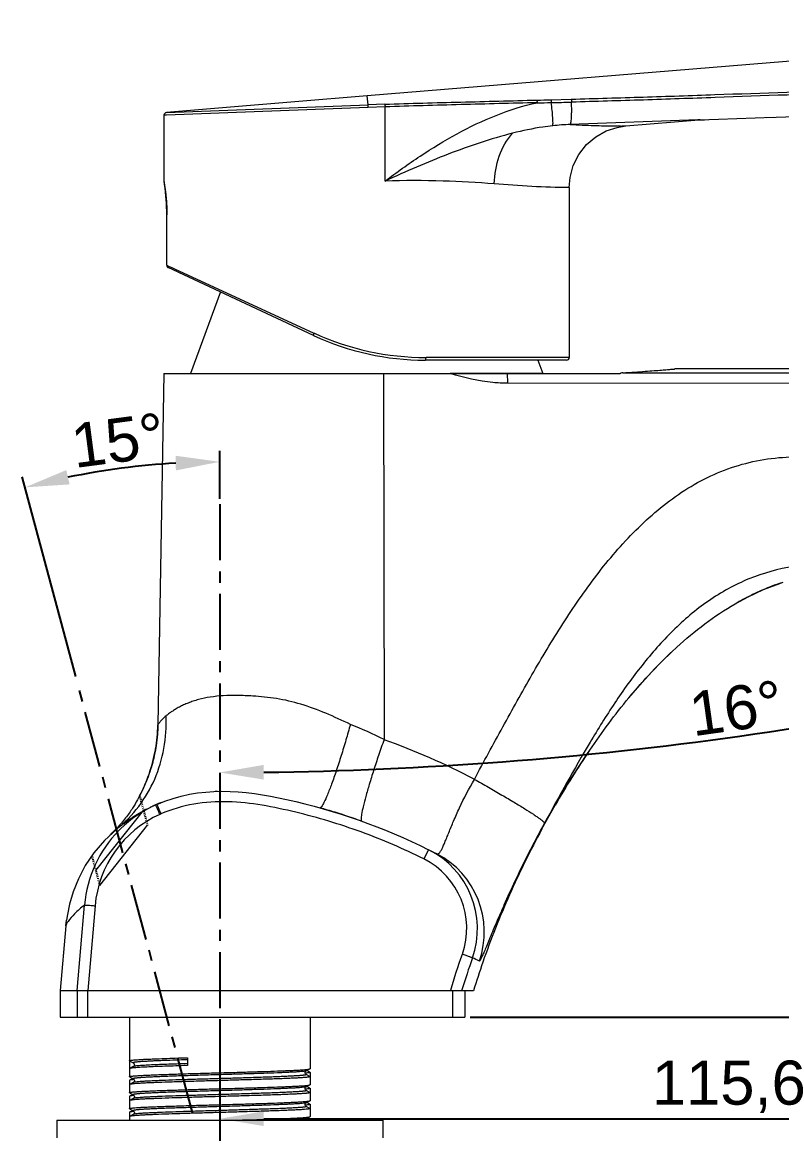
# Model space of a CAD drawing. Header units: millimetres. Extents: x 1931 to 2525, y -1753 to -1333.
# Drawn here: x 2047.2 to 2133.4, y -1669 to -1542.9 of the extents above; entities that cross this region are included whole.
import ezdxf

# ---------------------------------------------------------------- set-up
doc = ezdxf.new("R2010")
doc.units = ezdxf.units.MM
doc.header["$LTSCALE"] = 0.1
doc.linetypes.add('CENTERX2', pattern=[101.6, 63.5, -12.7, 12.7, -12.7])
doc.linetypes.add('HIDDEN', pattern=[0.2, 0.1, -0.1])
doc.layers.get('0').update_dxf_attribs({"lineweight": 13})
doc.layers.add('CENTER', color=1, linetype='CENTERX2')
doc.layers.add('DEFAULT_2', color=8, linetype='HIDDEN')
doc.layers.add('DIM', color=3, linetype='Continuous', lineweight=9)
doc.styles.get("Standard").update_dxf_attribs({"font": 'arial.ttf'})
doc.dimstyles.new('ISO-25', dxfattribs={"dimtxt": 2.5, "dimasz": 2.5, "dimexe": 1.25, "dimexo": 0.625, "dimtad": 1, "dimdec": 1, "dimtxsty": 'Standard', "dimcen": 2.5, "dimadec": 0, "dimazin": 0, "dimtfac": 1, "dimtdec": 1, "dimtmove": 0, "dimatfit": 3, "dimfxl": 0, "dimarcsym": 0})

# ---------------------------------------------------------------- blocks, each defined once
blk = doc.blocks.new('*D7')
at = {"layer": 'Defpoints', "color": 0}
for p in [(2062.17, -1593.12), (2069.61, -1597.62), (2053.42, -1617.75), (2066.51, -1666.6), (2069.61, -1701.68)]:
    blk.add_point(p, dxfattribs=at)
at = {"layer": 'DIM', "color": 3, "linetype": 'ByBlock', "lineweight": -2}
for p, q in [((2069.61, -1597), (2069.61, -1591.55)), ((2053.26, -1617.14), (2047.19, -1594.5))]:
    blk.add_line(p, q, dxfattribs=at)
blk.add_arc((2069.61, -1678.17), 85.37, 93.3562, 101.6438, dxfattribs=at)
at = {"layer": 'DIM', "color": 3}
for points in [[(2064.59, -1592.11), (2064.63, -1593.78), (2069.61, -1592.8)], [(2052.57, -1595.36), (2052.19, -1593.74), (2047.51, -1595.7)]]:
    blk.add_solid(points, dxfattribs=at)
at = {"layer": 'DIM', "color": 3, "insert": (2058.05, -1590.38), "char_height": 5, "attachment_point": 5, "rotation": 7.5}
blk.add_mtext('15°', dxfattribs=at)
blk = doc.blocks.new('*D8')
at = {"layer": 'Defpoints', "color": 0}
for p in [(2180.95, -1592.06), (2069.61, -1597.62), (2109.04, -1626.21), (2199.22, -1655.79), (2069.61, -1701.68)]:
    blk.add_point(p, dxfattribs=at)
at = {"layer": 'DIM', "color": 3, "linetype": 'ByBlock', "lineweight": -2}
blk.add_arc((2069.61, -1203.76), 424.28, 270.6752, 285.3248, dxfattribs=at)
at = {"layer": 'DIM', "color": 3}
for points in [[(2181.52, -1612.16), (2181.97, -1613.76), (2186.56, -1611.61)], [(2074.61, -1628.85), (2074.6, -1627.18), (2069.61, -1628.04)]]:
    blk.add_solid(points, dxfattribs=at)
at = {"layer": 'DIM', "color": 3, "insert": (2128.21, -1620.77), "char_height": 5, "attachment_point": 5, "rotation": 8}
blk.add_mtext('16°', dxfattribs=at)
blk = doc.blocks.new('*D9')
at = {"layer": 'Defpoints', "color": 0}
for p in [(2185.18, -1606.82), (2069.61, -1655.79), (2185.18, -1667.32)]:
    blk.add_point(p, dxfattribs=at)
at = {"layer": 'DIM', "color": 3, "linetype": 'ByBlock', "lineweight": -2}
for p, q in [((2185.18, -1607.44), (2185.18, -1668.57)), ((2069.61, -1656.41), (2069.61, -1668.57)), ((2074.61, -1667.32), (2180.18, -1667.32))]:
    blk.add_line(p, q, dxfattribs=at)
at = {"layer": 'DIM', "color": 3}
for points in [[(2074.61, -1666.48), (2074.61, -1668.15), (2069.61, -1667.32)], [(2180.18, -1666.48), (2180.18, -1668.15), (2185.18, -1667.32)]]:
    blk.add_solid(points, dxfattribs=at)
at = {"layer": 'DIM', "color": 3, "insert": (2127.39, -1663.69), "char_height": 5, "attachment_point": 5}
blk.add_mtext('115,6', dxfattribs=at)
blk = doc.blocks.new('*D10')
at = {"layer": 'Defpoints', "color": 0}
for p in [(2069.61, -1655.79), (2199.22, -1655.79), (2199.22, -1685.82)]:
    blk.add_point(p, dxfattribs=at)
at = {"layer": 'DIM', "color": 3, "linetype": 'ByBlock', "lineweight": -2}
for p, q in [((2069.61, -1656.41), (2069.61, -1687.07)), ((2199.22, -1656.41), (2199.22, -1687.07)), ((2074.61, -1685.82), (2194.22, -1685.82))]:
    blk.add_line(p, q, dxfattribs=at)
at = {"layer": 'DIM', "color": 3}
for points in [[(2074.61, -1684.99), (2074.61, -1686.65), (2069.61, -1685.82)], [(2194.22, -1684.99), (2194.22, -1686.65), (2199.22, -1685.82)]]:
    blk.add_solid(points, dxfattribs=at)
at = {"layer": 'DIM', "color": 3, "insert": (2134.42, -1682.19), "char_height": 5, "attachment_point": 5}
blk.add_mtext('129,6', dxfattribs=at)
blk = doc.blocks.new('*D11')
at = {"layer": 'Defpoints', "color": 0}
for p in [(2185.18, -1606.82), (2218.22, -1606.82), (2097.42, -1655.79)]:
    blk.add_point(p, dxfattribs=at)
at = {"layer": 'DIM', "color": 3, "linetype": 'ByBlock', "lineweight": -2}
for p, q in [((2185.81, -1606.82), (2219.47, -1606.82)), ((2218.22, -1650.79), (2218.22, -1611.82)), ((2098.05, -1655.79), (2219.47, -1655.79))]:
    blk.add_line(p, q, dxfattribs=at)
at = {"layer": 'DIM', "color": 3}
for points in [[(2217.39, -1611.82), (2219.06, -1611.82), (2218.22, -1606.82)], [(2217.39, -1650.79), (2219.06, -1650.79), (2218.22, -1655.79)]]:
    blk.add_solid(points, dxfattribs=at)
at = {"layer": 'DIM', "color": 3, "insert": (2215.05, -1631.3), "char_height": 5, "attachment_point": 5, "rotation": 90}
blk.add_mtext('49', dxfattribs=at)

msp = doc.modelspace()

# ---------------------------------------------------------------- linework, layer by layer
at = {"color": 7, "linetype": 'Continuous'}
for p, q in [((2187.95, -1542.94), (2086.33, -1551.3)), ((2086.44, -1552.31), (2086.33, -1551.3)), ((2107.19, -1551.72), (2109.51, -1551.66)), ((2063.55, -1553.18), (2086.44, -1552.31)), ((2086.45, -1552.61), (2063.56, -1553.46)), ((2088.34, -1552.24), (2086.44, -1552.31)), ((2086.45, -1552.61), (2086.44, -1552.31)), ((2088.38, -1552.54), (2086.45, -1552.61)), ((2088.38, -1560.96), (2088.38, -1552.54)), ((2063.56, -1553.46), (2063.28, -1553.47)), ((2063.28, -1553.47), (2063.28, -1560.97)), ((2123.89, -1554.02), (2109.4, -1554.54)), ((2115.7, -1554.7), (2123.99, -1554.02)), ((2124.14, -1554.01), (2123.89, -1554.02)), ((2123.97, -1554.02), (2124.08, -1554.01)), ((2124.06, -1554.02), (2124.23, -1554.01)), ((2124.14, -1554.01), (2132.47, -1553.72)), ((2124.23, -1554.01), (2124.62, -1553.99)), ((2124.62, -1553.99), (2125.08, -1553.98)), ((2063.28, -1560.97), (2063.28, -1561.02)), ((2063.28, -1560.97), (2063.29, -1561.06)), ((2063.28, -1561.02), (2063.3, -1561.12)), ((2063.3, -1561.12), (2063.35, -1561.41)), ((2063.35, -1561.41), (2063.41, -1561.89)), ((2109.28, -1561.68), (2109.28, -1580.97)), ((2063.48, -1562.52), (2063.5, -1562.71)), ((2063.6, -1570.5), (2063.6, -1564.77)), ((2063.6, -1570.5), (2063.6, -1564.77)), ((2063.6, -1564.77), (2063.6, -1564.77)), ((2063.6, -1570.5), (2063.6, -1570.5)), ((2063.6, -1570.5), (2063.79, -1570.59)), ((2080.25, -1578.46), (2063.77, -1570.77)), ((2063.79, -1570.59), (2064.24, -1570.8)), ((2064.24, -1570.8), (2064.47, -1570.9)), ((2064.47, -1570.9), (2080.3, -1578.19)), ((2069.69, -1573.53), (2066.28, -1582.77)), ((2080.3, -1578.19), (2080.35, -1578.21)), ((2109.28, -1580.97), (2093.02, -1580.97)), ((2108.98, -1581.27), (2092.93, -1581.27)), ((2105.72, -1581.27), (2106.28, -1582.77)), ((2063.28, -1582.79), (2062.58, -1622.65)), ((2063.28, -1582.79), (2115.07, -1582.79)), ((2070.78, -1582.77), (2070.78, -1582.79)), ((2088.2, -1582.79), (2088.26, -1624.32)), ((2106.28, -1582.77), (2095.77, -1582.77)), ((2101.78, -1582.77), (2101.78, -1582.79)), ((2115.35, -1582.7), (2134.67, -1582.7)), ((2134.73, -1583.91), (2102.26, -1583.89)), ((2129.59, -1608.11), (2131.34, -1607.29)), ((2131.34, -1607.29), (2133.19, -1606.59)), ((2133.19, -1606.59), (2133.54, -1606.47)), ((2128.11, -1608.91), (2129.59, -1608.11)), ((2128.11, -1608.91), (2128.3, -1608.8)), ((2120.94, -1614.34), (2121.48, -1613.84)), ((2121.38, -1613.93), (2121.48, -1613.84)), ((2119.75, -1615.49), (2120.94, -1614.34)), ((2118.63, -1616.65), (2119.75, -1615.49)), ((2117.55, -1617.83), (2118.63, -1616.65)), ((2116.53, -1619.01), (2117.55, -1617.83)), ((2116.05, -1619.57), (2116.53, -1619.01)), ((2116.05, -1619.57), (2116.08, -1619.54)), ((2062.58, -1622.65), (2062.57, -1623.03)), ((2062.54, -1623.68), (2062.47, -1624.38)), ((2062.57, -1623), (2062.53, -1623.71)), ((2062.39, -1625), (2062.27, -1625.67)), ((2062.47, -1624.34), (2062.38, -1625.03)), ((2062.15, -1626.26), (2061.99, -1626.91)), ((2062.28, -1625.64), (2062.14, -1626.3)), ((2111.27, -1626), (2111.6, -1625.51)), ((2061.83, -1627.47), (2061.63, -1628.08)), ((2062, -1626.87), (2061.82, -1627.51)), ((2061.45, -1628.6), (2061.22, -1629.19)), ((2061.65, -1628.04), (2061.43, -1628.65)), ((2061.62, -1628.14), (2061.63, -1628.11)), ((2060.76, -1630.18), (2060.51, -1630.69)), ((2061, -1629.67), (2060.75, -1630.21)), ((2061.23, -1629.15), (2060.99, -1629.72)), ((2060.51, -1630.69), (2060.51, -1630.69)), ((2061.76, -1631.99), (2061.74, -1632)), ((2062.32, -1631.72), (2062.31, -1631.73)), ((2062.31, -1631.73), (2062.32, -1631.72)), ((2062.54, -1632.18), (2062.33, -1631.73)), ((2062.46, -1631.67), (2062.5, -1631.75)), ((2062.5, -1631.75), (2062.94, -1632.74)), ((2082.81, -1632.59), (2082.71, -1632.56)), ((2106.17, -1634.45), (2107.68, -1631.76)), ((2055.33, -1637.15), (2054.35, -1638.61)), ((2093.31, -1636.8), (2092.78, -1637.85)), ((2054.35, -1638.61), (2053.57, -1640.09)), ((2053.57, -1640.09), (2052.97, -1641.57)), ((2052.97, -1641.57), (2052.56, -1642.99)), ((2052.32, -1644.15), (2052.22, -1644.81)), ((2052.56, -1642.98), (2052.32, -1644.15)), ((2053.43, -1652.79), (2054.27, -1643.08)), ((2055.46, -1643.16), (2054.63, -1652.79)), ((2052.15, -1645.43), (2051.51, -1652.79)), ((2052.15, -1645.43), (2052.22, -1644.81)), ((2052.22, -1644.81), (2052.22, -1644.81)), ((2051.51, -1652.79), (2051.51, -1655.79)), ((2051.51, -1652.79), (2098.42, -1652.79)), ((2053.43, -1652.79), (2053.43, -1655.79)), ((2054.63, -1655.79), (2054.63, -1652.79)), ((2095.8, -1652.79), (2095.82, -1652.72)), ((2096.03, -1652.79), (2096.03, -1655.79)), ((2097.09, -1652.69), (2097.06, -1652.79)), ((2097.42, -1652.79), (2097.42, -1655.79)), ((2051.51, -1655.79), (2097.42, -1655.79)), ((2059.36, -1655.79), (2059.36, -1662.56)), ((2079.86, -1655.79), (2079.86, -1661.65)), ((2065.95, -1660.4), (2065.95, -1661.29)), ((2059.37, -1660.76), (2059.36, -1660.75)), ((2059.37, -1661.62), (2059.36, -1661.64)), ((2059.37, -1660.76), (2059.8, -1660.99)), ((2059.8, -1661.4), (2059.37, -1661.62)), ((2079.41, -1661.89), (2079.84, -1661.67)), ((2079.84, -1662.05), (2079.48, -1661.86)), ((2079.84, -1661.67), (2079.86, -1661.65)), ((2059.37, -1662.57), (2059.36, -1662.56)), ((2059.37, -1662.95), (2059.36, -1662.97)), ((2059.36, -1662.97), (2059.36, -1664.37)), ((2059.37, -1662.57), (2059.8, -1662.8)), ((2059.74, -1662.76), (2059.37, -1662.95)), ((2079.84, -1662.53), (2079.41, -1662.3)), ((2079.84, -1662.05), (2079.86, -1662.06)), ((2079.84, -1662.53), (2079.86, -1662.54)), ((2079.86, -1662.06), (2079.86, -1663.46)), ((2059.37, -1663.43), (2059.36, -1663.45)), ((2059.37, -1664.38), (2059.36, -1664.37)), ((2059.8, -1663.21), (2059.37, -1663.43)), ((2059.37, -1664.38), (2059.8, -1664.61)), ((2079.41, -1663.7), (2079.84, -1663.48)), ((2079.84, -1664.34), (2079.41, -1664.11)), ((2079.84, -1663.86), (2079.48, -1663.67)), ((2079.84, -1663.48), (2079.86, -1663.46)), ((2079.84, -1663.86), (2079.86, -1663.87)), ((2079.84, -1664.34), (2079.86, -1664.35)), ((2079.86, -1663.87), (2079.86, -1665.27)), ((2059.37, -1664.76), (2059.36, -1664.78)), ((2059.36, -1664.78), (2059.36, -1666.18)), ((2059.37, -1665.24), (2059.36, -1665.26)), ((2059.74, -1664.57), (2059.37, -1664.76)), ((2059.8, -1665.02), (2059.37, -1665.24)), ((2079.41, -1665.51), (2079.84, -1665.29)), ((2079.84, -1665.67), (2079.48, -1665.48)), ((2079.84, -1665.29), (2079.86, -1665.27)), ((2059.37, -1666.19), (2059.36, -1666.18)), ((2059.37, -1666.57), (2059.36, -1666.59)), ((2059.36, -1666.59), (2059.36, -1667.48)), ((2059.37, -1666.19), (2059.8, -1666.42)), ((2059.74, -1666.38), (2059.37, -1666.57)), ((2059.8, -1666.83), (2059.37, -1667.05)), ((2079.84, -1666.15), (2079.41, -1665.92)), ((2079.84, -1665.67), (2079.86, -1665.68)), ((2079.84, -1666.15), (2079.86, -1666.16)), ((2079.86, -1665.68), (2079.86, -1667.08)), ((2051.11, -1667.48), (2051.11, -1669.48)), ((2051.11, -1667.48), (2088.11, -1667.48)), ((2059.37, -1667.05), (2059.36, -1667.07)), ((2079.41, -1667.32), (2079.84, -1667.1)), ((2079.84, -1667.48), (2079.48, -1667.29)), ((2079.84, -1667.1), (2079.86, -1667.08)), ((2088.11, -1667.48), (2088.11, -1669.48))]:
    msp.add_line(p, q, dxfattribs=at)
for points in [[(2086.33, -1551.3), (2078.12, -1551.97), (2070.37, -1552.6), (2063.55, -1553.18)], [(2131.65, -1553.74), (2152.47, -1553.01), (2174.56, -1552.24)], [(2109.28, -1561.68), (2109.37, -1560.54), (2109.73, -1559.2), (2110.37, -1557.94), (2111.24, -1556.82), (2112.3, -1555.92), (2113.48, -1555.26), (2114.7, -1554.86), (2115.7, -1554.7)], [(2063.41, -1561.89), (2063.48, -1562.52), (2063.55, -1563.28), (2063.59, -1564.12), (2063.6, -1564.77)], [(2177.94, -1583.02), (2159.05, -1582.47), (2137.97, -1582.27), (2121.28, -1582.27)], [(2107.68, -1631.76), (2107.95, -1631.28), (2108.55, -1630.29), (2109.17, -1629.26), (2109.84, -1628.2), (2110.54, -1627.11), (2111.27, -1626)], [(2057.93, -1634.47), (2056.54, -1635.74), (2055.33, -1637.15)], [(2059.8, -1660.99), (2059.82, -1660.99), (2059.86, -1661.03), (2059.91, -1661.12), (2059.92, -1661.23), (2059.88, -1661.33), (2059.83, -1661.38), (2059.8, -1661.4)], [(2059.8, -1662.8), (2059.81, -1662.8), (2059.86, -1662.84), (2059.9, -1662.91), (2059.92, -1663.02), (2059.89, -1663.12), (2059.84, -1663.18), (2059.8, -1663.21)], [(2079.41, -1662.3), (2079.38, -1662.28), (2079.33, -1662.22), (2079.29, -1662.13), (2079.31, -1662.02), (2079.36, -1661.93), (2079.4, -1661.9), (2079.41, -1661.89)], [(2079.41, -1664.11), (2079.38, -1664.09), (2079.33, -1664.03), (2079.29, -1663.93), (2079.31, -1663.82), (2079.36, -1663.74), (2079.4, -1663.71), (2079.41, -1663.7)], [(2059.8, -1664.61), (2059.82, -1664.61), (2059.86, -1664.65), (2059.91, -1664.73), (2059.92, -1664.84), (2059.88, -1664.94), (2059.84, -1665), (2059.8, -1665.02)], [(2079.41, -1665.92), (2079.38, -1665.9), (2079.33, -1665.85), (2079.29, -1665.75), (2079.31, -1665.64), (2079.36, -1665.56), (2079.4, -1665.52), (2079.41, -1665.51)], [(2059.8, -1666.42), (2059.82, -1666.42), (2059.86, -1666.46), (2059.91, -1666.55), (2059.92, -1666.66), (2059.88, -1666.76), (2059.83, -1666.81), (2059.8, -1666.83)], [(2079.3, -1667.48), (2079.31, -1667.44), (2079.36, -1667.36), (2079.4, -1667.33), (2079.41, -1667.32)]]:
    msp.add_lwpolyline(points, dxfattribs=at)
for centre, radius, start, end in [((2090.02, -951.42), 600.55, 271.48644, 271.63885), ((2104.6, -1380.97), 171.1, 270.3429, 270.8789), ((2104.08, -1343.34), 208.73, 270.8643, 271.5007), ((2040.36, -1564.86), 23.25, 8.6979, 9.4021), ((2040.86, -1564.8), 22.74, 0.0766, 8.7304), ((2063.9, -1570.5), 0.3, 179.4081, 245), ((2092.93, -1551.27), 30, 245, 270), ((2093.01, -1550.54), 30.43, 245.4058, 270.0109), ((2108.98, -1580.97), 0.3, 270, 0), ((2142.39, -1633.35), 28.3, 113.5633, 115.7918), ((2142.07, -1632.61), 27.5, 111.4777, 113.5607), ((2141.81, -1631.96), 26.8, 108.9521, 111.4782), ((2141.71, -1631.68), 26.49, 108.2846, 108.9472), ((2143.31, -1635.17), 30.34, 117.2457, 119.6402), ((2142.78, -1634.16), 29.2, 115.7883, 117.2379), ((2044.76, -1622.34), 17.83, 350.167, 358.9927), ((2067.71, -1664.61), 45.23, 62.9865, 68.2961), ((2061.33, -1699.61), 79.96, 62.2976, 70.3234), ((2044.76, -1622.34), 17.82, 341.1039, 349.9323), ((2044.84, -1622.35), 17.75, 349.9411, 350.1617), ((2194.14, -1681.71), 99.86, 145.7558, 149.9824), ((2044.77, -1622.34), 17.82, 332.0526, 340.9982), ((2069.87, -1651.55), 21.37, 91.3965, 92.0523), ((2069.49, -1647.74), 17.55, 111.8167, 113.228), ((2067.96, -1644.24), 12.55, 114.2001, 175.0467), ((2067.96, -1644.26), 13.74, 114.2036, 134.4547), ((2070.46, -1649.56), 19.61, 120.6362, 123.2459), ((2070.14, -1649.03), 18.99, 119.4017, 120.6282), ((2069.87, -1648.56), 18.45, 116.4302, 119.4095), ((2069.71, -1648.23), 18.08, 115.9525, 116.4214), ((2069.69, -1648.2), 18.05, 115.9573, 116.0798), ((2069.62, -1648.05), 17.88, 114.1418, 115.9599), ((2069.63, -1648.07), 17.9, 114.4544, 115.9541), ((2069.57, -1647.94), 17.76, 114.0768, 114.4528), ((2069.55, -1647.88), 17.7, 113.6071, 114.0767), ((2069.55, -1647.89), 17.71, 113.7507, 114.0766), ((2068.62, -1645.76), 15.39, 113.6273, 114.1603), ((2069.54, -1647.87), 17.68, 113.607, 113.7507), ((2069.52, -1647.84), 17.65, 113.2281, 113.6132), ((1942.39, -1686.9), 132.02, 24.1906, 24.4866), ((2068.62, -1645.73), 14.17, 113.6215, 114.155), ((2062.29, -1698.92), 69.43, 72.8971, 74.3865), ((2062.22, -1699.12), 69.64, 70.2842, 72.8048), ((2072.09, -1651.88), 22.45, 127.0784, 129.1228), ((2071.61, -1651.24), 21.65, 126.2462, 127.0707), ((2071.24, -1650.73), 21.01, 124.5013, 126.2506), ((2070.86, -1650.18), 20.35, 123.2383, 124.4984), ((2067.96, -1644.26), 13.75, 135.5988, 175.041), ((2043.52, -1620.74), 19.83, 313.557, 314.9464), ((2044.92, -1622.15), 17.84, 314.9624, 316.9424), ((2067.99, -1644.29), 13.79, 134.456, 135.5934), ((2088.85, -1645.73), 8.8, 340.5499, 63.5038), ((2062.28, -1699.02), 69.53, 62.6441, 63.4946), ((2088.85, -1645.75), 10, 340.5497, 63.5004), ((2089.64, -1646.15), 10, 340.7997, 62.6373), ((2183.9, -1679.3), 90.79, 160.5572, 162.9567), ((2070.91, -1710.99), 67.7, 65.4132, 66.157), ((2184.35, -1678.97), 89.83, 160.8978, 163.0588), ((2060.74, -1672.47), 9.64, 95.2788, 95.7077), ((2060.74, -1674.3), 9.65, 95.2823, 95.7081), ((2060.74, -1676.09), 9.64, 95.2851, 95.71)]:
    msp.add_arc(centre, radius, start, end, dxfattribs=at)
for points, knots in [([(2109.51, -1551.66), (2112.23, -1551.58), (2117.67, -1551.43), (2128.53, -1551.05), (2142.12, -1550.58), (2158.42, -1550), (2169.29, -1549.6), (2174.72, -1549.4)], [0, 0, 0, 0, 0.124972, 0.249968, 0.499976, 0.749987, 1, 1, 1, 1]), ([(2174.74, -1549.67), (2169.31, -1549.89), (2158.44, -1550.31), (2142.15, -1550.91), (2128.56, -1551.38), (2117.7, -1551.77), (2112.26, -1551.92), (2109.54, -1552)], [0, 0, 0, 0, 0.250007, 0.500011, 0.750011, 0.875009, 1, 1, 1, 1]), ([(2088.34, -1552.24), (2089.78, -1552.18), (2092.66, -1552.1), (2096.97, -1551.99), (2101.28, -1551.88), (2104.16, -1551.8), (2105.6, -1551.77)], [0, 0, 0, 0, 0.250128, 0.500098, 0.750056, 1, 1, 1, 1]), ([(2088.38, -1560.96), (2089.68, -1559.97), (2092.33, -1558.07), (2097.87, -1554.67), (2102.45, -1552.75), (2105.63, -1552.06)], [0, 0, 0, 0, 0.250467, 0.50088, 1, 1, 1, 1]), ([(2105.63, -1552.06), (2104.19, -1552.1), (2101.31, -1552.17), (2097, -1552.28), (2092.69, -1552.4), (2089.81, -1552.48), (2088.38, -1552.54)], [0, 0, 0, 0, 0.25, 0.499999, 0.749999, 1, 1, 1, 1]), ([(2105.6, -1551.77), (2105.6, -1551.78), (2105.61, -1551.81), (2105.62, -1551.91), (2105.62, -1552), (2105.63, -1552.06)], [0, 0, 0, 0, 0.122059, 0.355282, 1, 1, 1, 1]), ([(2107.19, -1551.72), (2107.2, -1551.74), (2107.21, -1551.77), (2107.22, -1551.88), (2107.23, -1551.98), (2107.23, -1552.04)], [0, 0, 0, 0, 0.130519, 0.361419, 1, 1, 1, 1]), ([(2107.4, -1554.68), (2107.41, -1554.64), (2107.43, -1554.53), (2107.44, -1554.22), (2107.41, -1553.68), (2107.34, -1552.91), (2107.27, -1552.34), (2107.23, -1552.04)], [0, 0, 0, 0, 0.047594, 0.121488, 0.348746, 0.658195, 1, 1, 1, 1]), ([(2109.4, -1554.54), (2109.42, -1554.52), (2109.45, -1554.44), (2109.48, -1554.29), (2109.51, -1554.05), (2109.53, -1553.73), (2109.55, -1553.35), (2109.56, -1552.77), (2109.55, -1552.31), (2109.54, -1552)], [0, 0, 0, 0, 0.032697, 0.094503, 0.188467, 0.312787, 0.463679, 0.634089, 1, 1, 1, 1]), ([(2109.51, -1551.66), (2109.52, -1551.67), (2109.53, -1551.71), (2109.54, -1551.83), (2109.54, -1551.92), (2109.54, -1552)], [0, 0, 0, 0, 0.129983, 0.366985, 1, 1, 1, 1]), ([(2063.55, -1553.18), (2063.48, -1553.18), (2063.34, -1553.25), (2063.28, -1553.4), (2063.28, -1553.47)], [0, 0, 0, 0, 0.50012, 1, 1, 1, 1]), ([(2088.34, -1552.24), (2088.35, -1552.24), (2088.35, -1552.28), (2088.36, -1552.34), (2088.37, -1552.43), (2088.38, -1552.5), (2088.38, -1552.54)], [0, 0, 0, 0, 0.100549, 0.329164, 0.652939, 1, 1, 1, 1]), ([(2107.4, -1554.68), (2107.03, -1554.72), (2105.49, -1554.92), (2103.98, -1555.24), (2102.85, -1555.52)], [0, 0, 0, 0, 0.244316, 1, 1, 1, 1]), ([(2109.4, -1554.54), (2110.3, -1554.58), (2111.58, -1554.63), (2113.14, -1554.68), (2114.03, -1554.69), (2114.73, -1554.7), (2115.23, -1554.71), (2115.54, -1554.7), (2115.67, -1554.7), (2115.7, -1554.7)], [0, 0, 0, 0, 0.432682, 0.604436, 0.74539, 0.856258, 0.936226, 0.984021, 1, 1, 1, 1]), ([(2102.85, -1555.53), (2100.37, -1556.15), (2096.71, -1557.4), (2091.93, -1559.34), (2089.56, -1560.41), (2088.38, -1560.96)], [0, 0, 0, 0, 0.495809, 0.746973, 1, 1, 1, 1]), ([(2100.76, -1561.27), (2100.8, -1560.2), (2101.16, -1558.14), (2102.16, -1556.26), (2102.85, -1555.53)], [0, 0, 0, 0, 0.515911, 1, 1, 1, 1]), ([(2100.76, -1561.27), (2098.83, -1561.13), (2094.7, -1560.89), (2090.57, -1560.88), (2088.38, -1560.96)], [0, 0, 0, 0, 0.469876, 1, 1, 1, 1]), ([(2080.3, -1578.19), (2080.27, -1578.24), (2080.25, -1578.33), (2080.23, -1578.42), (2080.24, -1578.45), (2080.25, -1578.46)], [0, 0, 0, 0, 0.673313, 0.892246, 1, 1, 1, 1]), ([(2092.93, -1581.27), (2092.94, -1581.27), (2092.97, -1581.24), (2093.01, -1581.14), (2093.02, -1581.04), (2093.02, -1580.97)], [0, 0, 0, 0, 0.118627, 0.343394, 1, 1, 1, 1]), ([(2115.35, -1582.7), (2115.81, -1582.67), (2116.66, -1582.62), (2117.85, -1582.54), (2118.86, -1582.46), (2119.7, -1582.4), (2120.29, -1582.35), (2120.67, -1582.32), (2120.88, -1582.3), (2121.05, -1582.29), (2121.17, -1582.28), (2121.24, -1582.27), (2121.27, -1582.27), (2121.28, -1582.27)], [0, 0, 0, 0, 0.228847, 0.429989, 0.602093, 0.744235, 0.855636, 0.899616, 0.935689, 0.963791, 0.983891, 0.995969, 1, 1, 1, 1]), ([(2102.26, -1583.89), (2101.71, -1583.89), (2099.51, -1583.77), (2097.35, -1583.27), (2095.77, -1582.79)], [0, 0, 0, 0, 0.251073, 1, 1, 1, 1]), ([(2102.2, -1582.79), (2102.23, -1582.94), (2102.25, -1583.31), (2102.26, -1583.67), (2102.26, -1583.89)], [0, 0, 0, 0, 0.411335, 1, 1, 1, 1]), ([(2115.35, -1582.7), (2115.28, -1582.71), (2115.18, -1582.73), (2115.09, -1582.78), (2115.07, -1582.79)], [0, 0, 0, 0, 0.73811, 1, 1, 1, 1]), ([(2098.51, -1628.82), (2099.57, -1626.83), (2101.73, -1622.87), (2105.01, -1616.96), (2108.48, -1611.16), (2111.67, -1606.51), (2114.5, -1603.01), (2117.57, -1599.72), (2121.01, -1596.76), (2124.92, -1594.51), (2129.1, -1592.83), (2132.49, -1592.27), (2134.74, -1592.24)], [0, 0, 0, 0, 0.125181, 0.250327, 0.375433, 0.500485, 0.563007, 0.625519, 0.750353, 0.812831, 0.875312, 1, 1, 1, 1]), ([(2134.74, -1604.68), (2133.01, -1604.94), (2129.6, -1605.89), (2124.96, -1608.45), (2120.95, -1611.88), (2117.47, -1615.84), (2114.39, -1620.13), (2110.68, -1626.09), (2108.15, -1630.72), (2106.46, -1633.8)], [0, 0, 0, 0, 0.124647, 0.24937, 0.374252, 0.499271, 0.624387, 0.749572, 1, 1, 1, 1]), ([(2073.35, -1619.38), (2072.78, -1619.34), (2071.66, -1619.28), (2070.05, -1619.3), (2068.57, -1619.47), (2067.43, -1619.7), (2066.6, -1619.95), (2066.04, -1620.15), (2065.51, -1620.37), (2065.02, -1620.62), (2064.58, -1620.87), (2064.26, -1621.08), (2064.03, -1621.22), (2063.85, -1621.35), (2063.76, -1621.42), (2063.47, -1621.67), (2063.52, -1621.62)], [0, 0, 0, 0, 0.167614, 0.323655, 0.467526, 0.598803, 0.659951, 0.718112, 0.772605, 0.824707, 0.876314, 0.920463, 0.937026, 0.954078, 0.979441, 1, 1, 1, 1]), ([(2084.44, -1622.59), (2083.52, -1622.15), (2081.68, -1621.31), (2078.89, -1620.25), (2076.1, -1619.61), (2074.25, -1619.43), (2073.35, -1619.38)], [0, 0, 0, 0, 0.263644, 0.521387, 0.768303, 1, 1, 1, 1]), ([(2057.93, -1634.46), (2058.85, -1633.71), (2060.53, -1631.98), (2062.36, -1628.83), (2063.42, -1625.32), (2063.57, -1622.85), (2063.52, -1621.62)], [0, 0, 0, 0, 0.246266, 0.494227, 0.745242, 1, 1, 1, 1]), ([(2063.52, -1621.62), (2063.38, -1621.74), (2063.14, -1621.95), (2062.88, -1622.23), (2062.73, -1622.42), (2062.65, -1622.53), (2062.61, -1622.6), (2062.58, -1622.64), (2062.58, -1622.65)], [0, 0, 0, 0, 0.386559, 0.693633, 0.81389, 0.907484, 0.97072, 1, 1, 1, 1]), ([(2084.44, -1622.59), (2084.27, -1623.18), (2083.93, -1624.36), (2083.4, -1626.11), (2082.86, -1627.78), (2082.34, -1629.27), (2081.88, -1630.48), (2081.51, -1631.33), (2081.24, -1631.82), (2081.08, -1632.02), (2081, -1632.05), (2080.97, -1632.05)], [0, 0, 0, 0, 0.179901, 0.364139, 0.541665, 0.700414, 0.829737, 0.922735, 0.977658, 0.992037, 1, 1, 1, 1]), ([(2088.26, -1624.32), (2088.05, -1624.91), (2087.64, -1626.07), (2087.08, -1627.76), (2086.6, -1629.32), (2086.2, -1630.69), (2085.9, -1631.83), (2085.71, -1632.68), (2085.64, -1633.21), (2085.65, -1633.47), (2085.69, -1633.55), (2085.72, -1633.56)], [0, 0, 0, 0, 0.195605, 0.38251, 0.553915, 0.703724, 0.826569, 0.918165, 0.975618, 0.991412, 1, 1, 1, 1]), ([(2094.24, -1637.27), (2094.27, -1637.29), (2094.38, -1637.29), (2094.52, -1637.19), (2094.66, -1637.01), (2094.82, -1636.74), (2094.99, -1636.38), (2095.17, -1635.95), (2095.38, -1635.44), (2095.7, -1634.63), (2096.17, -1633.49), (2097.08, -1631.44), (2097.9, -1629.87), (2098.51, -1628.82)], [0, 0, 0, 0, 0.013026, 0.029503, 0.053221, 0.085395, 0.126385, 0.175945, 0.233146, 0.297815, 0.447696, 0.618187, 1, 1, 1, 1]), ([(2098.51, -1628.82), (2099.04, -1629.11), (2100.09, -1629.7), (2101.6, -1630.57), (2102.98, -1631.38), (2104.17, -1632.11), (2105.02, -1632.65), (2105.58, -1633.03), (2105.9, -1633.26), (2106.15, -1633.44), (2106.32, -1633.6), (2106.43, -1633.7), (2106.47, -1633.77), (2106.46, -1633.8)], [0, 0, 0, 0, 0.196144, 0.383161, 0.554439, 0.704087, 0.826889, 0.876877, 0.918675, 0.951947, 0.976454, 0.992181, 1, 1, 1, 1]), ([(2062.46, -1631.67), (2067.4, -1629.5), (2078.07, -1630.67), (2088.2, -1634.25), (2093.31, -1636.8)], [0, 0, 0, 0, 0.463826, 1, 1, 1, 1]), ([(2060.51, -1630.69), (2060.48, -1630.73), (2060.41, -1630.89), (2060.16, -1631.36), (2059.68, -1632.17), (2058.92, -1633.24), (2058.3, -1633.97), (2057.95, -1634.34)], [0, 0, 0, 0, 0.034128, 0.114107, 0.358654, 0.664492, 1, 1, 1, 1]), ([(2092.78, -1637.85), (2090.46, -1636.7), (2086.89, -1635.16), (2081.98, -1633.53), (2078.23, -1632.52), (2074.43, -1631.7), (2070.55, -1631.25), (2066.64, -1631.47), (2064.12, -1632.23), (2062.94, -1632.74)], [0, 0, 0, 0, 0.249857, 0.374417, 0.499221, 0.624643, 0.749645, 0.875063, 1, 1, 1, 1]), ([(2106.46, -1633.8), (2105.88, -1634.85), (2104.79, -1636.91), (2103.32, -1639.9), (2102.23, -1642.25), (2101.48, -1643.96), (2101, -1645.09), (2100.57, -1646.09), (2100.21, -1646.97), (2099.9, -1647.72), (2099.64, -1648.33), (2099.43, -1648.81), (2099.29, -1649.12), (2099.2, -1649.29), (2099.15, -1649.37), (2099.12, -1649.42), (2099.09, -1649.44), (2099.08, -1649.44)], [0, 0, 0, 0, 0.207758, 0.40329, 0.578679, 0.656588, 0.727322, 0.790461, 0.845536, 0.892314, 0.93083, 0.960959, 0.982341, 0.989715, 0.994996, 0.998326, 1, 1, 1, 1]), ([(2106.17, -1634.45), (2104.86, -1636.89), (2102.41, -1641.84), (2100.37, -1646.97), (2099.47, -1649.57)], [0, 0, 0, 0, 0.502298, 1, 1, 1, 1]), ([(2054.27, -1643.07), (2053.86, -1643.38), (2053.2, -1643.97), (2052.62, -1644.63), (2052.41, -1644.93)], [0, 0, 0, 0, 0.583218, 1, 1, 1, 1]), ([(2054.27, -1643.08), (2054.28, -1643.07), (2054.31, -1643.08), (2054.39, -1643.08), (2054.5, -1643.09), (2054.72, -1643.1), (2055.04, -1643.12), (2055.31, -1643.15), (2055.46, -1643.16)], [0, 0, 0, 0, 0.028506, 0.091587, 0.187231, 0.31179, 0.629585, 1, 1, 1, 1]), ([(2052.41, -1644.93), (2052.34, -1645.02), (2052.23, -1645.18), (2052.16, -1645.36), (2052.15, -1645.43)], [0, 0, 0, 0, 0.617542, 1, 1, 1, 1]), ([(2098.28, -1649.07), (2098.28, -1649.07), (2098.24, -1649.06), (2098.18, -1649.03), (2098.07, -1648.99), (2097.93, -1648.94), (2097.76, -1648.87), (2097.49, -1648.78), (2097.29, -1648.7), (2097.15, -1648.65)], [0, 0, 0, 0, 0.02085, 0.077441, 0.171925, 0.301965, 0.460609, 0.637461, 1, 1, 1, 1]), ([(2059.36, -1660.74), (2059.36, -1660.74), (2059.37, -1660.73), (2059.4, -1660.72), (2059.44, -1660.71), (2059.52, -1660.69), (2059.66, -1660.67), (2059.86, -1660.65), (2060.12, -1660.63), (2060.43, -1660.61), (2060.8, -1660.59), (2061.21, -1660.57), (2061.68, -1660.55), (2062.38, -1660.52), (2063.34, -1660.48), (2064.61, -1660.44), (2065.49, -1660.41), (2065.95, -1660.4)], [0, 0, 0, 0, 0.002388, 0.006635, 0.012941, 0.021337, 0.044346, 0.07537, 0.114379, 0.161693, 0.217088, 0.280226, 0.350622, 0.427659, 0.598706, 0.78954, 1, 1, 1, 1]), ([(2059.36, -1660.75), (2059.36, -1660.75), (2059.36, -1660.74), (2059.36, -1660.74), (2059.36, -1660.74)], [0, 0, 0, 0, 0.492017, 1, 1, 1, 1]), ([(2059.36, -1662.55), (2059.36, -1662.55), (2059.38, -1662.53), (2059.42, -1662.52), (2059.49, -1662.51), (2059.58, -1662.5), (2059.69, -1662.48), (2059.88, -1662.46), (2060.17, -1662.44), (2060.59, -1662.41), (2061.1, -1662.38), (2061.69, -1662.36), (2062.35, -1662.33), (2063.07, -1662.3), (2064.14, -1662.27), (2065.6, -1662.22), (2067.46, -1662.16), (2069.39, -1662.11), (2071.32, -1662.06), (2073.2, -1662), (2074.94, -1661.95), (2076.28, -1661.9), (2077.24, -1661.86), (2077.86, -1661.83), (2078.4, -1661.81), (2078.86, -1661.78), (2079.23, -1661.75), (2079.52, -1661.73), (2079.7, -1661.7), (2079.8, -1661.68), (2079.83, -1661.67), (2079.84, -1661.67)], [0, 0, 0, 0, 0.001087, 0.003208, 0.006439, 0.010782, 0.016215, 0.022706, 0.038881, 0.059463, 0.084277, 0.113038, 0.145339, 0.180682, 0.218563, 0.302499, 0.39456, 0.489635, 0.584726, 0.677952, 0.764166, 0.839798, 0.873557, 0.903994, 0.930659, 0.953203, 0.971403, 0.985242, 0.994836, 0.997973, 1, 1, 1, 1]), ([(2065.95, -1661.29), (2065.51, -1661.3), (2064.65, -1661.33), (2063.43, -1661.37), (2062.34, -1661.41), (2061.39, -1661.45), (2060.7, -1661.49), (2060.24, -1661.52), (2059.97, -1661.54), (2059.75, -1661.56), (2059.58, -1661.58), (2059.46, -1661.6), (2059.39, -1661.61), (2059.37, -1661.62)], [0, 0, 0, 0, 0.203661, 0.389156, 0.556222, 0.701938, 0.821366, 0.870124, 0.911204, 0.944671, 0.970782, 0.989278, 1, 1, 1, 1]), ([(2065.95, -1660.63), (2065.49, -1660.64), (2064.62, -1660.67), (2063.56, -1660.71), (2062.79, -1660.74), (2062.26, -1660.76), (2061.77, -1660.78), (2061.34, -1660.81), (2060.95, -1660.83), (2060.62, -1660.85), (2060.34, -1660.87), (2060.15, -1660.89), (2060.02, -1660.91), (2059.95, -1660.92), (2059.89, -1660.93), (2059.84, -1660.94), (2059.81, -1660.95), (2059.8, -1660.96), (2059.79, -1660.96), (2059.79, -1660.97), (2059.79, -1660.98), (2059.8, -1660.98), (2059.8, -1660.99)], [0, 0, 0, 0, 0.221161, 0.420555, 0.511895, 0.597231, 0.67577, 0.746567, 0.808953, 0.862428, 0.906908, 0.942484, 0.956913, 0.969076, 0.978957, 0.98655, 0.991868, 0.993708, 0.995058, 0.996057, 0.997019, 1, 1, 1, 1]), ([(2065.95, -1661.07), (2065.53, -1661.08), (2064.73, -1661.11), (2063.59, -1661.15), (2062.57, -1661.19), (2061.69, -1661.23), (2061.04, -1661.27), (2060.62, -1661.29), (2060.36, -1661.31), (2060.16, -1661.33), (2060, -1661.35), (2059.88, -1661.37), (2059.82, -1661.39), (2059.8, -1661.4)], [0, 0, 0, 0, 0.203613, 0.388809, 0.555859, 0.701353, 0.820576, 0.869291, 0.910387, 0.943947, 0.970223, 0.988956, 1, 1, 1, 1]), ([(2059.36, -1662.56), (2059.36, -1662.56), (2059.36, -1662.55), (2059.36, -1662.55), (2059.36, -1662.55)], [0, 0, 0, 0, 0.492101, 1, 1, 1, 1]), ([(2079.86, -1662.55), (2079.85, -1662.55), (2079.83, -1662.56), (2079.79, -1662.58), (2079.73, -1662.59), (2079.64, -1662.6), (2079.53, -1662.62), (2079.34, -1662.64), (2079.04, -1662.66), (2078.62, -1662.69), (2078.12, -1662.71), (2077.53, -1662.74), (2076.87, -1662.77), (2076.15, -1662.8), (2075.07, -1662.83), (2073.61, -1662.88), (2071.76, -1662.93), (2069.83, -1662.99), (2067.89, -1663.04), (2066.02, -1663.1), (2064.27, -1663.15), (2062.94, -1663.2), (2061.98, -1663.24), (2061.36, -1663.26), (2060.81, -1663.29), (2060.35, -1663.32), (2059.98, -1663.35), (2059.73, -1663.37), (2059.57, -1663.39), (2059.48, -1663.4), (2059.42, -1663.41), (2059.39, -1663.42), (2059.37, -1663.43)], [0, 0, 0, 0, 0.001086, 0.003207, 0.006438, 0.010782, 0.016216, 0.022699, 0.038881, 0.059461, 0.084276, 0.113039, 0.145338, 0.180686, 0.218555, 0.302498, 0.39456, 0.489636, 0.584726, 0.677952, 0.764167, 0.839797, 0.873557, 0.903994, 0.930658, 0.953202, 0.971399, 0.985246, 0.990587, 0.994836, 0.997972, 1, 1, 1, 1]), ([(2059.78, -1662.88), (2059.73, -1662.89), (2059.64, -1662.9), (2059.52, -1662.91), (2059.43, -1662.93), (2059.39, -1662.94), (2059.37, -1662.95)], [0, 0, 0, 0, 0.373242, 0.664632, 0.873237, 1, 1, 1, 1]), ([(2079.41, -1661.89), (2079.4, -1661.9), (2079.36, -1661.91), (2079.27, -1661.93), (2079.08, -1661.95), (2078.8, -1661.98), (2078.43, -1662.01), (2077.97, -1662.03), (2077.42, -1662.06), (2076.81, -1662.09), (2075.86, -1662.13), (2074.53, -1662.18), (2072.8, -1662.23), (2070.96, -1662.29), (2069.06, -1662.34), (2067.18, -1662.4), (2065.66, -1662.45), (2064.51, -1662.48), (2063.72, -1662.51), (2062.98, -1662.54), (2062.31, -1662.57), (2061.7, -1662.6), (2061.17, -1662.62), (2060.78, -1662.65), (2060.51, -1662.67), (2060.34, -1662.68), (2060.2, -1662.7), (2060.07, -1662.71), (2059.97, -1662.72), (2059.89, -1662.74), (2059.84, -1662.75), (2059.81, -1662.76), (2059.8, -1662.77), (2059.79, -1662.77), (2059.79, -1662.79), (2059.8, -1662.79), (2059.8, -1662.8)], [0, 0, 0, 0, 0.002146, 0.005434, 0.015438, 0.029947, 0.048926, 0.072408, 0.100172, 0.131798, 0.166699, 0.245095, 0.334096, 0.42974, 0.526761, 0.623411, 0.715965, 0.758857, 0.799023, 0.8364, 0.870835, 0.901908, 0.92904, 0.95184, 0.961547, 0.970133, 0.977605, 0.98396, 0.989184, 0.993269, 0.996206, 0.997248, 0.998016, 0.998538, 0.998912, 1, 1, 1, 1]), ([(2079.41, -1662.3), (2079.42, -1662.3), (2079.43, -1662.31), (2079.43, -1662.32), (2079.42, -1662.33), (2079.4, -1662.34), (2079.37, -1662.35), (2079.32, -1662.36), (2079.24, -1662.38), (2079.14, -1662.39), (2079.02, -1662.4), (2078.87, -1662.42), (2078.7, -1662.43), (2078.43, -1662.45), (2078.04, -1662.47), (2077.51, -1662.5), (2076.91, -1662.53), (2076.23, -1662.56), (2075.5, -1662.59), (2074.71, -1662.61), (2073.56, -1662.65), (2072.03, -1662.7), (2070.16, -1662.76), (2068.26, -1662.81), (2066.41, -1662.87), (2064.69, -1662.92), (2063.36, -1662.97), (2062.41, -1663.01), (2061.79, -1663.04), (2061.25, -1663.06), (2060.79, -1663.09), (2060.41, -1663.12), (2060.13, -1663.15), (2059.95, -1663.17), (2059.85, -1663.19), (2059.82, -1663.2), (2059.8, -1663.21)], [0, 0, 0, 0, 0.001083, 0.001456, 0.001974, 0.002737, 0.003777, 0.006717, 0.010815, 0.016056, 0.022397, 0.029835, 0.038403, 0.048125, 0.07095, 0.098069, 0.129116, 0.163615, 0.200976, 0.241041, 0.284023, 0.376537, 0.473312, 0.570217, 0.665875, 0.754954, 0.833231, 0.868211, 0.899823, 0.927573, 0.951073, 0.970072, 0.984528, 0.99456, 0.997855, 1, 1, 1, 1]), ([(2079.86, -1662.06), (2079.86, -1662.07), (2079.85, -1662.08), (2079.8, -1662.09), (2079.71, -1662.11), (2079.54, -1662.13), (2079.41, -1662.15), (2079.33, -1662.15)], [0, 0, 0, 0, 0.02625, 0.076526, 0.262955, 0.570365, 1, 1, 1, 1]), ([(2079.86, -1662.54), (2079.86, -1662.54), (2079.86, -1662.54), (2079.86, -1662.54), (2079.86, -1662.55)], [0, 0, 0, 0, 0.492033, 1, 1, 1, 1]), ([(2059.36, -1664.36), (2059.36, -1664.36), (2059.38, -1664.34), (2059.42, -1664.33), (2059.49, -1664.32), (2059.58, -1664.31), (2059.69, -1664.29), (2059.88, -1664.27), (2060.17, -1664.25), (2060.59, -1664.22), (2061.1, -1664.19), (2061.69, -1664.17), (2062.35, -1664.14), (2063.07, -1664.11), (2064.14, -1664.08), (2065.6, -1664.03), (2067.46, -1663.97), (2069.39, -1663.92), (2071.32, -1663.87), (2073.2, -1663.81), (2074.94, -1663.76), (2076.28, -1663.71), (2077.24, -1663.67), (2077.86, -1663.64), (2078.4, -1663.62), (2078.86, -1663.59), (2079.23, -1663.56), (2079.52, -1663.54), (2079.7, -1663.51), (2079.8, -1663.49), (2079.83, -1663.48), (2079.84, -1663.48)], [0, 0, 0, 0, 0.001087, 0.003208, 0.006439, 0.010785, 0.016219, 0.022704, 0.038882, 0.059462, 0.084277, 0.113039, 0.145341, 0.180681, 0.21856, 0.302499, 0.394561, 0.489639, 0.584729, 0.677953, 0.764168, 0.839798, 0.873558, 0.903995, 0.93066, 0.953203, 0.971402, 0.985245, 0.994836, 0.997973, 1, 1, 1, 1]), ([(2059.36, -1664.37), (2059.36, -1664.37), (2059.36, -1664.36), (2059.36, -1664.36), (2059.36, -1664.36)], [0, 0, 0, 0, 0.4921, 1, 1, 1, 1]), ([(2079.86, -1664.36), (2079.85, -1664.36), (2079.83, -1664.37), (2079.79, -1664.39), (2079.73, -1664.4), (2079.64, -1664.41), (2079.53, -1664.43), (2079.34, -1664.45), (2079.04, -1664.47), (2078.62, -1664.5), (2078.12, -1664.52), (2077.53, -1664.55), (2076.87, -1664.58), (2076.15, -1664.61), (2075.07, -1664.64), (2073.61, -1664.69), (2071.76, -1664.74), (2069.83, -1664.8), (2067.89, -1664.85), (2066.02, -1664.91), (2064.27, -1664.96), (2062.94, -1665.01), (2061.98, -1665.05), (2061.36, -1665.07), (2060.81, -1665.1), (2060.35, -1665.13), (2059.98, -1665.16), (2059.73, -1665.18), (2059.57, -1665.2), (2059.48, -1665.21), (2059.42, -1665.22), (2059.39, -1665.23), (2059.37, -1665.24)], [0, 0, 0, 0, 0.001087, 0.003207, 0.006439, 0.010782, 0.016216, 0.022704, 0.038882, 0.05946, 0.084276, 0.113039, 0.14534, 0.180683, 0.218551, 0.302499, 0.394561, 0.489652, 0.584725, 0.677949, 0.764161, 0.839788, 0.873558, 0.903993, 0.930657, 0.953202, 0.9714, 0.985241, 0.990581, 0.994835, 0.997973, 1, 1, 1, 1]), ([(2079.41, -1663.7), (2079.4, -1663.71), (2079.36, -1663.72), (2079.27, -1663.74), (2079.08, -1663.76), (2078.8, -1663.79), (2078.43, -1663.82), (2077.97, -1663.84), (2077.42, -1663.87), (2076.81, -1663.9), (2075.86, -1663.94), (2074.53, -1663.99), (2072.8, -1664.04), (2070.96, -1664.1), (2069.06, -1664.15), (2067.18, -1664.21), (2065.66, -1664.26), (2064.51, -1664.29), (2063.72, -1664.32), (2062.98, -1664.35), (2062.31, -1664.38), (2061.7, -1664.41), (2061.17, -1664.43), (2060.78, -1664.46), (2060.51, -1664.48), (2060.34, -1664.49), (2060.2, -1664.51), (2060.07, -1664.52), (2059.97, -1664.53), (2059.89, -1664.55), (2059.84, -1664.56), (2059.81, -1664.57), (2059.8, -1664.58), (2059.79, -1664.58), (2059.79, -1664.6), (2059.8, -1664.6), (2059.8, -1664.61)], [0, 0, 0, 0, 0.002146, 0.005434, 0.015438, 0.029947, 0.048927, 0.072408, 0.100172, 0.131799, 0.1667, 0.245096, 0.334097, 0.429742, 0.526763, 0.623413, 0.715968, 0.758859, 0.799025, 0.836402, 0.870836, 0.90191, 0.929041, 0.951841, 0.961548, 0.970134, 0.977606, 0.98396, 0.989185, 0.993269, 0.996206, 0.997248, 0.998016, 0.998537, 0.998912, 1, 1, 1, 1]), ([(2079.41, -1664.11), (2079.42, -1664.11), (2079.43, -1664.12), (2079.43, -1664.13), (2079.42, -1664.14), (2079.4, -1664.15), (2079.37, -1664.16), (2079.32, -1664.17), (2079.24, -1664.19), (2079.14, -1664.2), (2079.02, -1664.21), (2078.87, -1664.23), (2078.7, -1664.24), (2078.43, -1664.26), (2078.04, -1664.28), (2077.51, -1664.31), (2076.91, -1664.34), (2076.23, -1664.37), (2075.5, -1664.4), (2074.71, -1664.42), (2073.56, -1664.46), (2072.03, -1664.51), (2070.16, -1664.57), (2068.26, -1664.62), (2066.41, -1664.68), (2064.69, -1664.73), (2063.36, -1664.78), (2062.41, -1664.82), (2061.79, -1664.85), (2061.25, -1664.87), (2060.79, -1664.9), (2060.41, -1664.93), (2060.13, -1664.96), (2059.95, -1664.98), (2059.85, -1665), (2059.82, -1665.01), (2059.8, -1665.02)], [0, 0, 0, 0, 0.001084, 0.001457, 0.001975, 0.002738, 0.003778, 0.006719, 0.010817, 0.016056, 0.022404, 0.029835, 0.038405, 0.048129, 0.070954, 0.098072, 0.129121, 0.163619, 0.200994, 0.24104, 0.284027, 0.376541, 0.473313, 0.570215, 0.665876, 0.754953, 0.833221, 0.868213, 0.899823, 0.927572, 0.951074, 0.970072, 0.984523, 0.994559, 0.997857, 1, 1, 1, 1]), ([(2079.86, -1663.87), (2079.86, -1663.88), (2079.85, -1663.89), (2079.8, -1663.9), (2079.71, -1663.92), (2079.54, -1663.94), (2079.41, -1663.96), (2079.33, -1663.96)], [0, 0, 0, 0, 0.026319, 0.076552, 0.263072, 0.570381, 1, 1, 1, 1]), ([(2079.86, -1664.35), (2079.86, -1664.35), (2079.86, -1664.35), (2079.86, -1664.35), (2079.86, -1664.36)], [0, 0, 0, 0, 0.491946, 1, 1, 1, 1]), ([(2059.36, -1666.17), (2059.36, -1666.17), (2059.38, -1666.15), (2059.42, -1666.14), (2059.49, -1666.13), (2059.58, -1666.12), (2059.69, -1666.1), (2059.88, -1666.08), (2060.17, -1666.06), (2060.59, -1666.03), (2061.1, -1666), (2061.69, -1665.98), (2062.35, -1665.95), (2063.07, -1665.92), (2064.14, -1665.89), (2065.6, -1665.84), (2067.46, -1665.78), (2069.39, -1665.73), (2071.32, -1665.68), (2073.2, -1665.62), (2074.94, -1665.57), (2076.28, -1665.52), (2077.24, -1665.48), (2077.86, -1665.45), (2078.4, -1665.43), (2078.86, -1665.4), (2079.23, -1665.37), (2079.49, -1665.35), (2079.65, -1665.33), (2079.73, -1665.32), (2079.8, -1665.3), (2079.83, -1665.29), (2079.84, -1665.29)], [0, 0, 0, 0, 0.001087, 0.003207, 0.00644, 0.010788, 0.01622, 0.022701, 0.038883, 0.059461, 0.084278, 0.113039, 0.145341, 0.180684, 0.218553, 0.302498, 0.394561, 0.489648, 0.584729, 0.677952, 0.764166, 0.839797, 0.873558, 0.903993, 0.930658, 0.953202, 0.971398, 0.985247, 0.990587, 0.994836, 0.997972, 1, 1, 1, 1]), ([(2059.78, -1664.69), (2059.73, -1664.7), (2059.64, -1664.71), (2059.52, -1664.72), (2059.43, -1664.74), (2059.39, -1664.75), (2059.37, -1664.76)], [0, 0, 0, 0, 0.373249, 0.664581, 0.873253, 1, 1, 1, 1]), ([(2079.41, -1665.51), (2079.4, -1665.52), (2079.36, -1665.53), (2079.27, -1665.55), (2079.08, -1665.57), (2078.8, -1665.6), (2078.43, -1665.63), (2077.97, -1665.65), (2077.42, -1665.68), (2076.81, -1665.71), (2075.86, -1665.75), (2074.53, -1665.8), (2072.8, -1665.85), (2070.96, -1665.91), (2069.06, -1665.96), (2067.18, -1666.02), (2065.66, -1666.07), (2064.51, -1666.1), (2063.72, -1666.13), (2062.98, -1666.16), (2062.31, -1666.19), (2061.7, -1666.22), (2061.17, -1666.24), (2060.78, -1666.27), (2060.51, -1666.29), (2060.34, -1666.3), (2060.2, -1666.32), (2060.07, -1666.33), (2059.97, -1666.34), (2059.89, -1666.36), (2059.84, -1666.37), (2059.81, -1666.38), (2059.8, -1666.39), (2059.79, -1666.39), (2059.79, -1666.41), (2059.8, -1666.41), (2059.8, -1666.42)], [0, 0, 0, 0, 0.002146, 0.005434, 0.015438, 0.029947, 0.048927, 0.072409, 0.100173, 0.1318, 0.166701, 0.245097, 0.334099, 0.429744, 0.526766, 0.623416, 0.715971, 0.758862, 0.799028, 0.836405, 0.870839, 0.901912, 0.929043, 0.951843, 0.96155, 0.970135, 0.977607, 0.983961, 0.989186, 0.993269, 0.996206, 0.997248, 0.998016, 0.998537, 0.998911, 1, 1, 1, 1]), ([(2059.36, -1666.18), (2059.36, -1666.18), (2059.36, -1666.17), (2059.36, -1666.17), (2059.36, -1666.17)], [0, 0, 0, 0, 0.492077, 1, 1, 1, 1]), ([(2079.86, -1666.17), (2079.85, -1666.17), (2079.83, -1666.18), (2079.79, -1666.2), (2079.73, -1666.21), (2079.64, -1666.22), (2079.53, -1666.24), (2079.34, -1666.26), (2079.04, -1666.28), (2078.62, -1666.31), (2078.12, -1666.33), (2077.53, -1666.36), (2076.87, -1666.39), (2076.15, -1666.42), (2075.07, -1666.45), (2073.61, -1666.5), (2071.76, -1666.55), (2069.83, -1666.61), (2067.89, -1666.66), (2066.02, -1666.72), (2064.27, -1666.77), (2062.94, -1666.82), (2061.98, -1666.86), (2061.36, -1666.88), (2060.81, -1666.91), (2060.35, -1666.94), (2059.98, -1666.97), (2059.73, -1666.99), (2059.57, -1667.01), (2059.48, -1667.02), (2059.42, -1667.03), (2059.39, -1667.04), (2059.37, -1667.05)], [0, 0, 0, 0, 0.001086, 0.003207, 0.006444, 0.010791, 0.016215, 0.022692, 0.038884, 0.059461, 0.084278, 0.113037, 0.145346, 0.180684, 0.218558, 0.302499, 0.394559, 0.489639, 0.58472, 0.677947, 0.764162, 0.839782, 0.873557, 0.903993, 0.930656, 0.953199, 0.971403, 0.985246, 0.990578, 0.994831, 0.997973, 1, 1, 1, 1]), ([(2059.78, -1666.5), (2059.73, -1666.51), (2059.64, -1666.52), (2059.52, -1666.53), (2059.43, -1666.55), (2059.39, -1666.56), (2059.37, -1666.57)], [0, 0, 0, 0, 0.373277, 0.664655, 0.873326, 1, 1, 1, 1]), ([(2079.41, -1665.92), (2079.42, -1665.92), (2079.43, -1665.93), (2079.43, -1665.94), (2079.42, -1665.95), (2079.4, -1665.96), (2079.37, -1665.97), (2079.32, -1665.98), (2079.24, -1666), (2079.14, -1666.01), (2079.02, -1666.02), (2078.87, -1666.04), (2078.7, -1666.05), (2078.43, -1666.07), (2078.04, -1666.09), (2077.51, -1666.12), (2076.91, -1666.15), (2076.23, -1666.18), (2075.5, -1666.21), (2074.71, -1666.23), (2073.56, -1666.27), (2072.03, -1666.32), (2070.16, -1666.38), (2068.26, -1666.43), (2066.41, -1666.49), (2064.69, -1666.54), (2063.36, -1666.59), (2062.41, -1666.63), (2061.79, -1666.66), (2061.25, -1666.68), (2060.79, -1666.71), (2060.41, -1666.74), (2060.13, -1666.77), (2059.95, -1666.79), (2059.85, -1666.81), (2059.82, -1666.82), (2059.8, -1666.83)], [0, 0, 0, 0, 0.001085, 0.001457, 0.001975, 0.002738, 0.003778, 0.006721, 0.010824, 0.016058, 0.02239, 0.02983, 0.038405, 0.048128, 0.07095, 0.098068, 0.129115, 0.163626, 0.200972, 0.241037, 0.284019, 0.376532, 0.473305, 0.570204, 0.665871, 0.754952, 0.833217, 0.868209, 0.899822, 0.927569, 0.951071, 0.970074, 0.984529, 0.994554, 0.997856, 1, 1, 1, 1]), ([(2079.86, -1665.68), (2079.86, -1665.69), (2079.85, -1665.7), (2079.8, -1665.71), (2079.71, -1665.73), (2079.54, -1665.75), (2079.41, -1665.77), (2079.33, -1665.77)], [0, 0, 0, 0, 0.026224, 0.076553, 0.26292, 0.570311, 1, 1, 1, 1]), ([(2079.86, -1666.16), (2079.86, -1666.16), (2079.86, -1666.16), (2079.86, -1666.16), (2079.86, -1666.17)], [0, 0, 0, 0, 0.492002, 1, 1, 1, 1]), ([(2071.37, -1667.48), (2071.93, -1667.47), (2073.01, -1667.44), (2074.56, -1667.39), (2075.97, -1667.34), (2077.04, -1667.3), (2077.8, -1667.27), (2078.29, -1667.24), (2078.71, -1667.22), (2079.07, -1667.19), (2079.36, -1667.17), (2079.58, -1667.15), (2079.72, -1667.13), (2079.8, -1667.11), (2079.83, -1667.1), (2079.84, -1667.1)], [0, 0, 0, 0, 0.197272, 0.382598, 0.548948, 0.69567, 0.760247, 0.817961, 0.868207, 0.910583, 0.944824, 0.971222, 0.989696, 0.995866, 1, 1, 1, 1]), ([(2079.41, -1667.32), (2079.39, -1667.33), (2079.33, -1667.35), (2079.22, -1667.37), (2079.06, -1667.38), (2078.85, -1667.4), (2078.6, -1667.42), (2078.17, -1667.45), (2077.83, -1667.47), (2077.59, -1667.48)], [0, 0, 0, 0, 0.037011, 0.099531, 0.187409, 0.300274, 0.43797, 0.600753, 1, 1, 1, 1])]:
    msp.add_open_spline(points, degree=3, knots=knots, dxfattribs=at)
for points in [[(2109.4, -1554.54), (2108.73, -1554.56), (2108.06, -1554.61), (2107.4, -1554.68)], [(2109.28, -1561.68), (2106.44, -1561.71), (2103.6, -1561.47), (2100.76, -1561.27)], [(2063.6, -1570.5), (2063.6, -1570.57), (2063.63, -1570.65), (2063.68, -1570.71)], [(2063.68, -1570.71), (2063.71, -1570.73), (2063.74, -1570.76), (2063.77, -1570.77)], [(2121.48, -1613.84), (2123.51, -1611.98), (2125.72, -1610.29), (2128.11, -1608.91)], [(2116.08, -1619.54), (2117.72, -1617.56), (2119.48, -1615.67), (2121.38, -1613.93)], [(2111.6, -1625.51), (2113, -1623.46), (2114.47, -1621.47), (2116.05, -1619.57)], [(2106.46, -1633.8), (2106.38, -1634.02), (2106.28, -1634.24), (2106.17, -1634.45)], [(2095.82, -1652.72), (2096.23, -1651.36), (2096.67, -1650), (2097.15, -1648.65)]]:
    msp.add_open_spline(points, degree=3, dxfattribs=at)
at = {"layer": 'CENTER', "color": 1}
for p, q in [((2069.61, -1597.62), (2069.61, -1701.68)), ((2066.51, -1666.6), (2053.42, -1617.75))]:
    msp.add_line(p, q, dxfattribs=at)
at = {"layer": 'DEFAULT_2', "color": 8, "linetype": 'HIDDEN'}
for p, q in [((2060.51, -1630.69), (2061.4, -1634.01)), ((2055.09, -1637.5), (2055.98, -1640.85))]:
    msp.add_line(p, q, dxfattribs=at)
at = {"layer": 'DIM', "color": 7}
for p, q in [((2055.54, -1639.17), (2060.95, -1632.35)), ((2055.98, -1640.85), (2061.4, -1634.01))]:
    msp.add_line(p, q, dxfattribs=at)

# ---------------------------------------------------------------- dimensions: what is measured, and where the dimension line sits
for base, line1, line2, picture, middle in [((2062.17, -1593.12), ((2069.61, -1597.62), (2069.61, -1701.68)), ((2066.51, -1666.6), (2053.42, -1617.75)), '*D7', (2058.05, -1590.38)), ((2109.04, -1626.21), ((2199.22, -1655.79), (2180.95, -1592.06)), ((2069.61, -1597.62), (2069.61, -1701.68)), '*D8', (2128.21, -1620.77))]:
    dim = msp.add_angular_dim_2l(base=base, line1=line1, line2=line2, dimstyle='ISO-25', override={"dimtxt": 5, "dimasz": 5, "dimcen": 5, "dimclrd": 3, "dimclre": 3, "dimclrt": 3, "dimfxl": 1.25, "dimarcsym": 1}, dxfattribs=at)
    dim.commit()
    dim.dimension.update_dxf_attribs({"geometry": picture, "text_midpoint": middle})
for base, p2, picture, middle in [((2185.18, -1667.32), (2185.18, -1606.82), '*D9', (2127.39, -1663.69)), ((2199.22, -1685.82), (2199.22, -1655.79), '*D10', (2134.42, -1682.19))]:
    dim = msp.add_linear_dim(base=base, p1=(2069.61, -1655.79), p2=p2, dimstyle='ISO-25', override={"dimtxt": 5, "dimasz": 5, "dimcen": 5, "dimclrd": 3, "dimclre": 3, "dimclrt": 3, "dimfxl": 1.25, "dimarcsym": 1}, dxfattribs=at)
    dim.commit()
    dim.dimension.update_dxf_attribs({"geometry": picture, "text_midpoint": middle})
dim = msp.add_linear_dim(base=(2218.22, -1606.82), p1=(2097.42, -1655.79), p2=(2185.18, -1606.82), angle=90, dimstyle='ISO-25', override={"dimtxt": 5, "dimasz": 5, "dimcen": 5, "dimclrd": 3, "dimclre": 3, "dimclrt": 3, "dimfxl": 1.25, "dimarcsym": 1}, dxfattribs=at)
dim.commit()
dim.dimension.update_dxf_attribs({"geometry": '*D11', "text_midpoint": (2215.05, -1631.3)})

doc.saveas('drawing.dxf')
